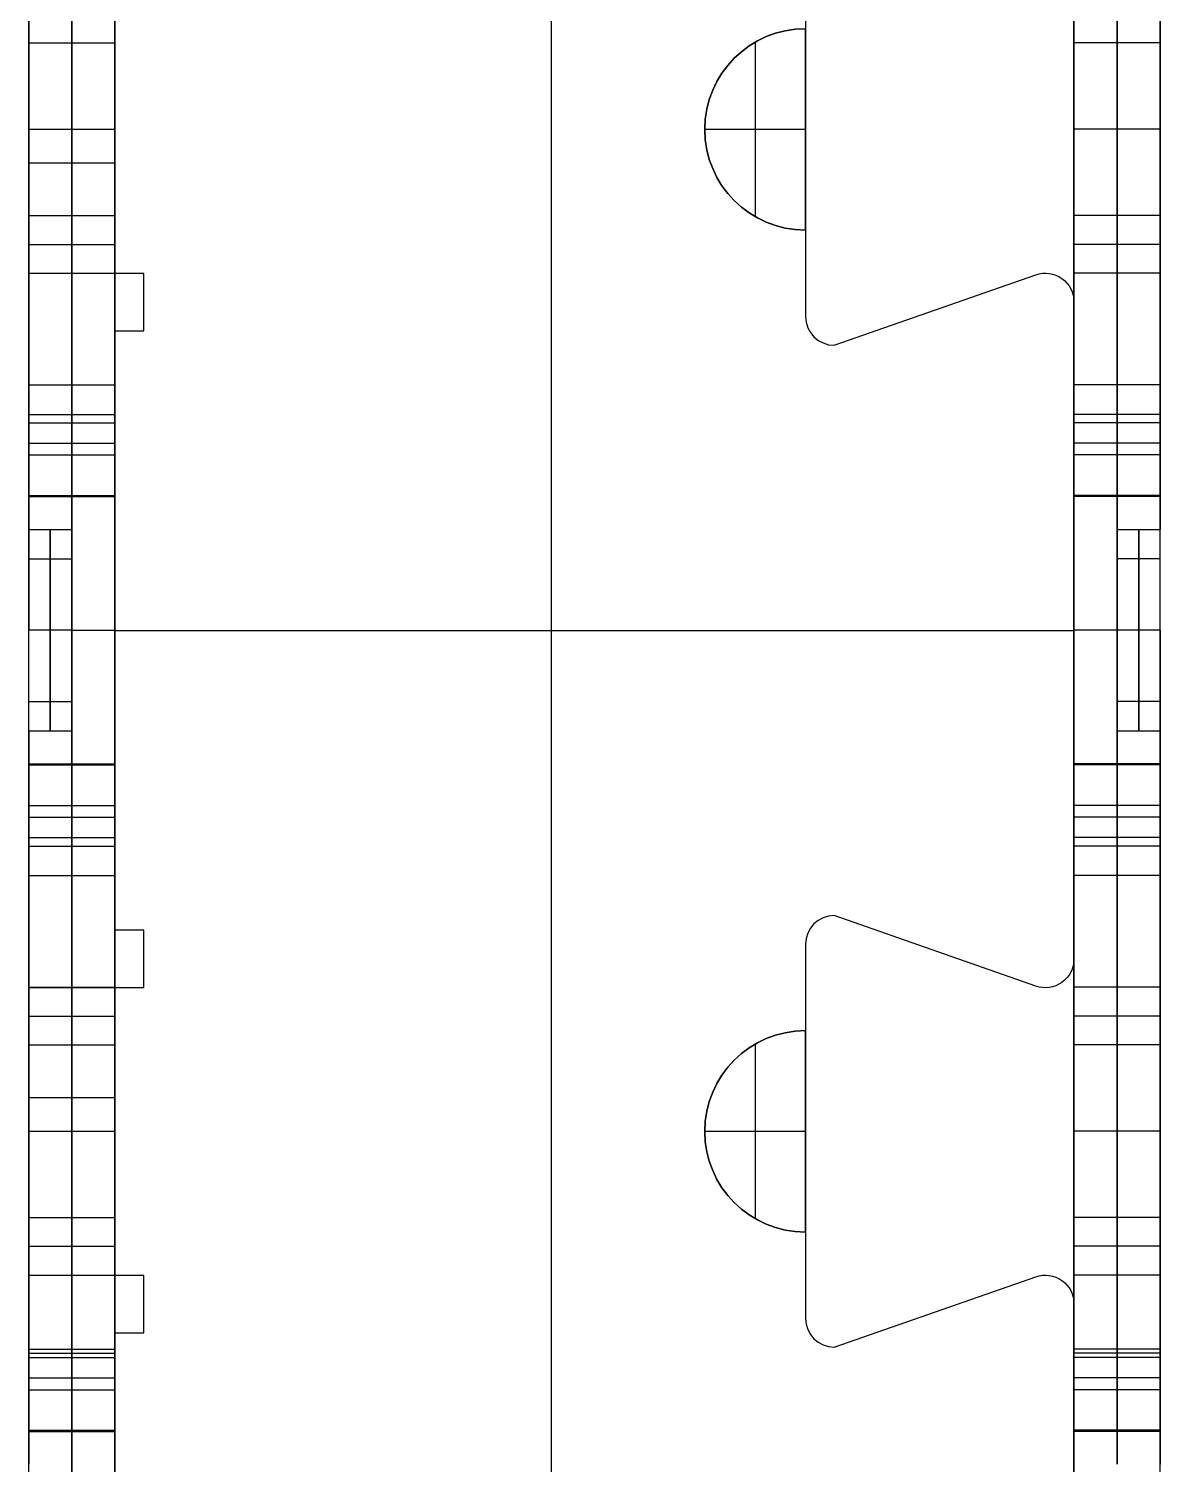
# Model space of a CAD drawing. Extents: x 584 to 852, y -43768 to -40231.
# Drawn here: x 584.5 to 820.5, y -42773.4 to -42474.1 of the extents above; entities that cross this region are included whole.
import ezdxf

# ---------------------------------------------------------------- set-up
doc = ezdxf.new("R2010")
doc.units = 0
doc.layers.add('ENDS', color=40, linetype='CONTINUOUS')

# ---------------------------------------------------------------- blocks, each defined once
blk = doc.blocks.new('SKYLARK200_END-XXS-1')
at = {"layer": 'ENDS'}
for p, q in [((-159, 1467.9, 264), (-159, 867.99, 264)), ((-159, 1467.9, 282), (-159, 867.99, 282)), ((-50, 868, 141), (-50, 1468, 141)), ((-32, 868, 141), (-32, 1468, 141)), ((-250, 924, 141), (-250, 1412, 141)), ((-268, 944.98, 141), (-268, 1391.02, 141)), ((-268, 1335.05, 0), (-268, 1195.85, 0)), ((-259, 1335.05, 0), (-259, 1195.85, 0)), ((-250, 1335.05, 0), (-250, 1195.85, 0)), ((-106, 1311.41, 264), (-106, 1233.41, 264)), ((-106, 1311.41, 273), (-106, 1233.41, 273)), ((-268, 1290.45, 258), (-268, 1302.45, 258)), ((-268, 1242.39, 282), (-268, 1302.39, 282)), ((-268, 1242.39, 264), (-268, 1302.39, 264)), ((-268, 1242.39, 273), (-268, 1302.39, 273)), ((-259, 1290.45, 258), (-259, 1302.45, 258)), ((-250, 1290.45, 258), (-250, 1302.45, 258)), ((-50, 1290.45, 24), (-50, 1302.45, 24)), ((-50, 1302.45, 258), (-50, 1290.45, 258)), ((-41, 1290.45, 24), (-41, 1302.45, 24)), ((-41, 1302.45, 258), (-41, 1290.45, 258)), ((-32, 1290.45, 24), (-32, 1302.45, 24)), ((-32, 1302.45, 258), (-32, 1290.45, 258)), ((-106, 1293.41, 282), (-106, 1293.41, 273)), ((-106, 1251.41, 273), (-106, 1293.41, 273)), ((-268, 1254.45, 264), (-268, 1290.45, 264)), ((-268, 1290.45, 264), (-250, 1290.45, 264)), ((-268, 1290.45, 264), (-268, 1290.45, 258)), ((-268, 1290.45, 258), (-250, 1290.45, 258)), ((-268, 1290.45, 261), (-250, 1290.45, 261)), ((-259, 1254.45, 264), (-259, 1290.45, 264)), ((-259, 1290.45, 264), (-259, 1290.45, 258)), ((-250, 1254.45, 264), (-250, 1290.45, 264)), ((-250, 1290.45, 264), (-250, 1290.45, 258)), ((-116.5, 1290.6, 273), (-116.5, 1254.22, 273)), ((-32, 1290.45, 18), (-50, 1290.45, 18)), ((-50, 1254.45, 18), (-50, 1290.45, 18)), ((-32, 1290.45, 24), (-50, 1290.45, 24)), ((-50, 1290.45, 18), (-50, 1290.45, 24)), ((-32, 1290.45, 258), (-50, 1290.45, 258)), ((-32, 1290.45, 264), (-50, 1290.45, 264)), ((-50, 1290.45, 258), (-50, 1290.45, 264)), ((-50, 1290.45, 264), (-50, 1254.45, 264)), ((-32, 1290.45, 21), (-50, 1290.45, 21)), ((-32, 1290.45, 261), (-50, 1290.45, 261)), ((-41, 1254.45, 18), (-41, 1290.45, 18)), ((-41, 1290.45, 18), (-41, 1290.45, 24)), ((-41, 1290.45, 258), (-41, 1290.45, 264)), ((-41, 1290.45, 264), (-41, 1254.45, 264)), ((-32, 1254.45, 18), (-32, 1290.45, 18)), ((-32, 1290.45, 18), (-32, 1290.45, 24)), ((-32, 1290.45, 258), (-32, 1290.45, 264)), ((-32, 1290.45, 264), (-32, 1254.45, 264)), ((-268, 1272.45, 264), (-250, 1272.45, 264)), ((-268, 1272.39, 282), (-268, 1272.39, 264)), ((-127, 1272.41, 282), (-127, 1272.41, 273)), ((-106, 1272.41, 273), (-127, 1272.41, 273)), ((-106, 1272.41, 273), (-106, 1272.41, 264)), ((-32, 1272.45, 18), (-50, 1272.45, 18)), ((-32, 1272.45, 264), (-50, 1272.45, 264)), ((-268, 1265.45, 0), (-250, 1265.45, 0)), ((-268, 1242.45, 258), (-268, 1254.45, 258)), ((-268, 1254.45, 258), (-250, 1254.45, 258)), ((-268, 1254.45, 258), (-268, 1254.45, 264)), ((-268, 1254.45, 264), (-250, 1254.45, 264)), ((-268, 1254.45, 261), (-250, 1254.45, 261)), ((-259, 1242.45, 258), (-259, 1254.45, 258)), ((-259, 1254.45, 258), (-259, 1254.45, 264)), ((-250, 1242.45, 258), (-250, 1254.45, 258)), ((-250, 1254.45, 258), (-250, 1254.45, 264)), ((-32, 1254.45, 24), (-50, 1254.45, 24)), ((-50, 1242.45, 24), (-50, 1254.45, 24)), ((-32, 1254.45, 18), (-50, 1254.45, 18)), ((-50, 1254.45, 24), (-50, 1254.45, 18)), ((-32, 1254.45, 264), (-50, 1254.45, 264)), ((-32, 1254.45, 258), (-50, 1254.45, 258)), ((-50, 1254.45, 264), (-50, 1254.45, 258)), ((-50, 1254.45, 258), (-50, 1242.45, 258)), ((-32, 1254.45, 21), (-50, 1254.45, 21)), ((-32, 1254.45, 261), (-50, 1254.45, 261)), ((-41, 1242.45, 24), (-41, 1254.45, 24)), ((-41, 1254.45, 24), (-41, 1254.45, 18)), ((-41, 1254.45, 264), (-41, 1254.45, 258)), ((-41, 1254.45, 258), (-41, 1242.45, 258)), ((-32, 1242.45, 24), (-32, 1254.45, 24)), ((-32, 1254.45, 24), (-32, 1254.45, 18)), ((-32, 1254.45, 264), (-32, 1254.45, 258)), ((-32, 1254.45, 258), (-32, 1242.45, 258)), ((-106, 1251.41, 273), (-106, 1251.41, 282)), ((-106, 1251.41, 282), (-106, 1233.41, 282)), ((-268, 1248.45, 258), (-250, 1248.45, 258)), ((-32, 1248.45, 24), (-50, 1248.45, 24)), ((-32, 1248.45, 258), (-50, 1248.45, 258)), ((-268, 1195.85, 282), (-268, 1242.45, 282)), ((-268, 1242.45, 282), (-250, 1242.45, 282)), ((-268, 1242.45, 282), (-268, 1242.45, 258)), ((-268, 1242.45, 258), (-250, 1242.45, 258)), ((-268, 1242.45, 270), (-250, 1242.45, 270)), ((-244, 1242.39, 282), (-268, 1242.39, 282)), ((-268, 1242.39, 282), (-268, 1242.39, 264)), ((-244, 1242.39, 264), (-268, 1242.39, 264)), ((-244, 1242.39, 273), (-268, 1242.39, 273)), ((-259, 1195.85, 282), (-259, 1242.45, 282)), ((-259, 1242.45, 282), (-259, 1242.45, 258)), ((-256, 1242.39, 282), (-256, 1242.39, 264)), ((-250, 1195.85, 282), (-250, 1242.45, 282)), ((-250, 1242.45, 282), (-250, 1242.45, 258)), ((-244, 1230.39, 282), (-244, 1242.39, 282)), ((-244, 1242.39, 282), (-244, 1242.39, 264)), ((-244, 1230.39, 264), (-244, 1242.39, 264)), ((-244, 1230.39, 273), (-244, 1242.39, 273)), ((-32, 1242.45, 0), (-50, 1242.45, 0)), ((-50, 1195.85, 0), (-50, 1242.45, 0)), ((-32, 1242.45, 24), (-50, 1242.45, 24)), ((-50, 1242.45, 0), (-50, 1242.45, 24)), ((-32, 1242.45, 258), (-50, 1242.45, 258)), ((-32, 1242.45, 282), (-50, 1242.45, 282)), ((-50, 1242.45, 258), (-50, 1242.45, 282)), ((-50, 1242.45, 282), (-50, 1195.85, 282)), ((-32, 1242.45, 12), (-50, 1242.45, 12)), ((-32, 1242.45, 270), (-50, 1242.45, 270)), ((-41, 1195.85, 0), (-41, 1242.45, 0)), ((-41, 1242.45, 0), (-41, 1242.45, 24)), ((-41, 1242.45, 258), (-41, 1242.45, 282)), ((-41, 1242.45, 282), (-41, 1195.85, 282)), ((-32, 1195.85, 0), (-32, 1242.45, 0)), ((-32, 1242.45, 0), (-32, 1242.45, 24)), ((-32, 1242.45, 258), (-32, 1242.45, 282)), ((-32, 1242.45, 282), (-32, 1195.85, 282)), ((-100, 1227.41, 282), (-57.98, 1242.11, 282)), ((-100, 1227.41, 264), (-57.98, 1242.11, 264)), ((-100, 1227.41, 273), (-57.98, 1242.11, 273)), ((-57.98, 1242.11, 282), (-57.98, 1242.11, 264)), ((-52.53, 1241.35, 282), (-52.53, 1241.35, 264)), ((-244, 1236.39, 282), (-244, 1236.39, 264)), ((-50, 1236.45, 282), (-50, 1236.45, 264)), ((-50, 1236.45, 282), (-50, 1099.46, 282)), ((-50, 1236.45, 264), (-50, 1099.46, 264)), ((-50, 1236.45, 273), (-50, 1099.46, 273)), ((-106, 1233.41, 282), (-106, 1233.41, 264)), ((-78.99, 1234.76, 282), (-78.99, 1234.76, 264)), ((-250, 1105.49, 282), (-250, 1230.39, 282)), ((-250, 1230.39, 282), (-250, 1230.39, 264)), ((-250, 1105.49, 264), (-250, 1230.39, 264)), ((-250, 1230.39, 282), (-244, 1230.39, 282)), ((-250, 1230.39, 264), (-244, 1230.39, 264)), ((-250, 1105.49, 273), (-250, 1230.39, 273)), ((-250, 1230.39, 273), (-244, 1230.39, 273)), ((-247, 1230.39, 282), (-247, 1230.39, 264)), ((-244, 1230.39, 282), (-244, 1230.39, 264)), ((-104.24, 1229.17, 282), (-104.24, 1229.17, 264)), ((-100, 1227.41, 282), (-100, 1227.41, 264)), ((-268, 1219.15, 282), (-250, 1219.15, 282)), ((-32, 1219.15, 0), (-50, 1219.15, 0)), ((-32, 1219.15, 282), (-50, 1219.15, 282)), ((-268, 1196.1, 1.72), (-268, 1213, 50)), ((-268, 1213, 50), (-250, 1213, 50)), ((-268, 1213, 232), (-250, 1213, 232)), ((-268, 1213, 232), (-268, 1196.1, 280.28)), ((-259, 1196.1, 1.72), (-259, 1213, 50)), ((-259, 1213, 232), (-259, 1196.1, 280.28)), ((-250, 1196.1, 1.72), (-250, 1213, 50)), ((-250, 1213, 232), (-250, 1196.1, 280.28)), ((-32, 1213, 232), (-50, 1213, 232)), ((-50, 1196.1, 280.28), (-50, 1213, 232)), ((-32, 1213, 50), (-50, 1213, 50)), ((-50, 1213, 50), (-50, 1196.1, 1.72)), ((-41, 1196.1, 280.28), (-41, 1213, 232)), ((-41, 1213, 50), (-41, 1196.1, 1.72)), ((-32, 1196.1, 280.28), (-32, 1213, 232)), ((-32, 1213, 50), (-32, 1196.1, 1.72)), ((-268, 1211.24, 54.24), (-250, 1211.24, 54.24)), ((-268, 1211.24, 227.76), (-250, 1211.24, 227.76)), ((-32, 1211.24, 227.76), (-50, 1211.24, 227.76)), ((-32, 1211.24, 54.24), (-50, 1211.24, 54.24)), ((-268, 1207, 56), (-250, 1207, 56)), ((-268, 1207, 56), (-268, 1189, 56)), ((-268, 1207, 226), (-250, 1207, 226)), ((-268, 1189, 226), (-268, 1207, 226)), ((-259, 1207, 56), (-259, 1129, 56)), ((-259, 1129, 226), (-259, 1207, 226)), ((-250, 1207, 56), (-250, 1129, 56)), ((-250, 1129, 226), (-250, 1207, 226)), ((-32, 1207, 226), (-50, 1207, 226)), ((-32, 1207, 56), (-50, 1207, 56)), ((-50, 1129, 56), (-50, 1207, 56)), ((-50, 1207, 226), (-50, 1129, 226)), ((-41, 1189, 56), (-41, 1207, 56)), ((-41, 1207, 226), (-41, 1189, 226)), ((-32, 1207, 226), (-32, 1189, 226)), ((-32, 1189, 56), (-32, 1207, 56)), ((-268, 1204.55, 25.86), (-250, 1204.55, 25.86)), ((-268, 1204.55, 256.14), (-250, 1204.55, 256.14)), ((-32, 1204.55, 256.14), (-50, 1204.55, 256.14)), ((-32, 1204.55, 25.86), (-50, 1204.55, 25.86)), ((-268, 1196.1, 1.72), (-250, 1196.1, 1.72)), ((-268, 1196.1, 280.28), (-250, 1196.1, 280.28)), ((-268, 1195.91, 0.87), (-250, 1195.91, 0.87)), ((-268, 1195.91, 281.13), (-250, 1195.91, 281.13)), ((-268, 1195.85, 0), (-250, 1195.85, 0)), ((-268, 1195.85, 282), (-250, 1195.85, 282)), ((-32, 1196.1, 1.72), (-50, 1196.1, 1.72)), ((-32, 1196.1, 280.28), (-50, 1196.1, 280.28)), ((-32, 1195.91, 0.87), (-50, 1195.91, 0.87)), ((-32, 1195.91, 281.13), (-50, 1195.91, 281.13)), ((-32, 1195.85, 0), (-50, 1195.85, 0)), ((-32, 1195.85, 282), (-50, 1195.85, 282)), ((-268, 1189, 56), (-259, 1189, 56)), ((-268, 1189, 226), (-259, 1189, 226)), ((-259, 1189, 56), (-259, 1147, 56)), ((-259, 1147, 226), (-259, 1189, 226)), ((-41, 1189, 56), (-32, 1189, 56)), ((-41, 1189, 226), (-32, 1189, 226)), ((-41, 1147, 56), (-41, 1189, 56)), ((-41, 1147, 226), (-41, 1189, 226)), ((-259, 1186.19, 66.5), (-259, 1149.81, 66.5)), ((-259, 1186.19, 215.5), (-259, 1149.81, 215.5)), ((-41, 1149.81, 66.5), (-41, 1186.19, 66.5)), ((-41, 1149.81, 215.5), (-41, 1186.19, 215.5)), ((-268, 1182.85, 70.85), (-259, 1182.85, 70.85)), ((-268, 1182.85, 211.15), (-259, 1182.85, 211.15)), ((-32, 1182.85, 70.85), (-41, 1182.85, 70.85)), ((-32, 1182.85, 211.15), (-41, 1182.85, 211.15)), ((-259, 1168, 77), (-268, 1168, 77)), ((-259, 1168, 205), (-268, 1168, 205)), ((-268, 1168, 77), (-268, 1168, 205)), ((-259, 1168, 56), (-250, 1168, 56)), ((-259, 1168, 56), (-259, 1168, 77)), ((-259, 1168, 226), (-259, 1168, 205)), ((-259, 1168, 226), (-250, 1168, 226)), ((-250, 1168, 56), (-250, 1168, 226)), ((-250, 1167.94, 282), (-250, 1167.94, 264)), ((-250, 1167.94, 264), (-50, 1167.94, 264)), ((-250, 1167.94, 282), (-50, 1167.94, 282)), ((-50, 1168, 226), (-50, 1168, 56)), ((-41, 1168, 56), (-50, 1168, 56)), ((-41, 1168, 226), (-50, 1168, 226)), ((-50, 1167.96, 282), (-50, 1167.96, 264)), ((-32, 1168, 77), (-41, 1168, 77)), ((-32, 1168, 205), (-41, 1168, 205)), ((-41, 1168, 77), (-41, 1168, 56)), ((-41, 1168, 205), (-41, 1168, 226)), ((-32, 1168, 205), (-32, 1168, 77)), ((-268, 1153.15, 70.85), (-259, 1153.15, 70.85)), ((-268, 1153.15, 211.15), (-259, 1153.15, 211.15)), ((-32, 1153.15, 70.85), (-41, 1153.15, 70.85)), ((-32, 1153.15, 211.15), (-41, 1153.15, 211.15)), ((-268, 1129, 56), (-268, 1147, 56)), ((-268, 1147, 56), (-259, 1147, 56)), ((-268, 1147, 226), (-259, 1147, 226)), ((-268, 1147, 226), (-268, 1129, 226)), ((-41, 1147, 56), (-32, 1147, 56)), ((-41, 1147, 226), (-32, 1147, 226)), ((-41, 1129, 56), (-41, 1147, 56)), ((-41, 1147, 226), (-41, 1129, 226)), ((-32, 1129, 226), (-32, 1147, 226)), ((-32, 1147, 56), (-32, 1129, 56)), ((-268, 1000.95, 0), (-268, 1140.15, 0)), ((-268, 1140.15, 0), (-250, 1140.15, 0)), ((-268, 1140.15, 282), (-250, 1140.15, 282)), ((-268, 1140.15, 282), (-268, 1093.55, 282)), ((-268, 1140.09, 0.87), (-250, 1140.09, 0.87)), ((-268, 1140.09, 281.13), (-250, 1140.09, 281.13)), ((-268, 1139.9, 1.72), (-250, 1139.9, 1.72)), ((-268, 1139.9, 1.72), (-268, 1123, 50)), ((-268, 1123, 232), (-268, 1139.9, 280.28)), ((-268, 1139.9, 280.28), (-250, 1139.9, 280.28)), ((-259, 1000.95, 0), (-259, 1140.15, 0)), ((-259, 1140.15, 282), (-259, 1093.55, 282)), ((-259, 1139.9, 1.72), (-259, 1123, 50)), ((-259, 1123, 232), (-259, 1139.9, 280.28)), ((-250, 1000.95, 0), (-250, 1140.15, 0)), ((-250, 1140.15, 282), (-250, 1093.55, 282)), ((-250, 1139.9, 1.72), (-250, 1123, 50)), ((-250, 1123, 232), (-250, 1139.9, 280.28)), ((-32, 1140.15, 0), (-50, 1140.15, 0)), ((-50, 1140.15, 0), (-50, 1093.55, 0)), ((-32, 1140.15, 282), (-50, 1140.15, 282)), ((-50, 1093.55, 282), (-50, 1140.15, 282)), ((-32, 1140.09, 0.87), (-50, 1140.09, 0.87)), ((-32, 1140.09, 281.13), (-50, 1140.09, 281.13)), ((-32, 1139.9, 1.72), (-50, 1139.9, 1.72)), ((-32, 1139.9, 280.28), (-50, 1139.9, 280.28)), ((-50, 1139.9, 280.28), (-50, 1123, 232)), ((-50, 1123, 50), (-50, 1139.9, 1.72)), ((-41, 1140.15, 0), (-41, 1093.55, 0)), ((-41, 1093.55, 282), (-41, 1140.15, 282)), ((-41, 1139.9, 280.28), (-41, 1123, 232)), ((-41, 1123, 50), (-41, 1139.9, 1.72)), ((-32, 1140.15, 0), (-32, 1093.55, 0)), ((-32, 1093.55, 282), (-32, 1140.15, 282)), ((-32, 1139.9, 280.28), (-32, 1123, 232)), ((-32, 1123, 50), (-32, 1139.9, 1.72)), ((-268, 1131.45, 25.86), (-250, 1131.45, 25.86)), ((-268, 1131.45, 256.14), (-250, 1131.45, 256.14)), ((-32, 1131.45, 256.14), (-50, 1131.45, 256.14)), ((-32, 1131.45, 25.86), (-50, 1131.45, 25.86)), ((-268, 1129, 56), (-250, 1129, 56)), ((-268, 1129, 226), (-250, 1129, 226)), ((-32, 1129, 226), (-50, 1129, 226)), ((-32, 1129, 56), (-50, 1129, 56)), ((-268, 1124.76, 54.24), (-250, 1124.76, 54.24)), ((-268, 1124.76, 227.76), (-250, 1124.76, 227.76)), ((-268, 1123, 50), (-250, 1123, 50)), ((-268, 1123, 232), (-250, 1123, 232)), ((-32, 1124.76, 227.76), (-50, 1124.76, 227.76)), ((-32, 1124.76, 54.24), (-50, 1124.76, 54.24)), ((-32, 1123, 232), (-50, 1123, 232)), ((-32, 1123, 50), (-50, 1123, 50)), ((-268, 1116.85, 282), (-250, 1116.85, 282)), ((-32, 1116.85, 0), (-50, 1116.85, 0)), ((-32, 1116.85, 282), (-50, 1116.85, 282)), ((-57.98, 1093.8, 282), (-100, 1108.51, 282)), ((-100, 1108.51, 282), (-100, 1108.51, 264)), ((-57.98, 1093.8, 264), (-100, 1108.51, 264)), ((-57.98, 1093.8, 273), (-100, 1108.51, 273)), ((-244, 1105.49, 282), (-250, 1105.49, 282)), ((-250, 1105.49, 282), (-250, 1105.49, 264)), ((-244, 1105.49, 264), (-250, 1105.49, 264)), ((-244, 1105.49, 273), (-250, 1105.49, 273)), ((-247, 1105.49, 282), (-247, 1105.49, 264)), ((-244, 1093.49, 282), (-244, 1105.49, 282)), ((-244, 1105.49, 282), (-244, 1105.49, 264)), ((-244, 1093.49, 264), (-244, 1105.49, 264)), ((-244, 1093.49, 273), (-244, 1105.49, 273)), ((-104.24, 1106.75, 282), (-104.24, 1106.75, 264)), ((-106, 1102.51, 282), (-106, 1102.51, 264)), ((-106, 1102.51, 282), (-106, 1084.51, 282)), ((-106, 1102.51, 264), (-106, 1024.51, 264)), ((-106, 1102.51, 273), (-106, 1024.51, 273)), ((-244, 1099.49, 282), (-244, 1099.49, 264)), ((-78.99, 1101.15, 282), (-78.99, 1101.15, 264)), ((-50, 1099.46, 282), (-50, 1099.46, 264)), ((-268, 1093.55, 282), (-250, 1093.55, 282)), ((-268, 1093.55, 282), (-268, 1093.55, 258)), ((-268, 1093.55, 258), (-250, 1093.55, 258)), ((-268, 1093.55, 258), (-268, 1081.55, 258)), ((-268, 1093.55, 270), (-250, 1093.55, 270)), ((-268, 1033.49, 282), (-268, 1093.49, 282)), ((-268, 1093.49, 282), (-268, 1093.49, 264)), ((-268, 1033.49, 264), (-268, 1093.49, 264)), ((-268, 1093.49, 282), (-244, 1093.49, 282)), ((-268, 1093.49, 264), (-244, 1093.49, 264)), ((-268, 1033.49, 273), (-268, 1093.49, 273)), ((-268, 1093.49, 273), (-244, 1093.49, 273)), ((-259, 1093.55, 282), (-259, 1093.55, 258)), ((-259, 1093.55, 258), (-259, 1081.55, 258)), ((-256, 1093.49, 282), (-256, 1093.49, 264)), ((-250, 1093.55, 282), (-250, 1093.55, 258)), ((-250, 1093.55, 258), (-250, 1081.55, 258)), ((-244, 1093.49, 282), (-244, 1093.49, 264)), ((-57.98, 1093.8, 282), (-57.98, 1093.8, 264)), ((-52.53, 1094.57, 282), (-52.53, 1094.57, 264)), ((-32, 1093.55, 0), (-50, 1093.55, 0)), ((-32, 1093.55, 24), (-50, 1093.55, 24)), ((-50, 1093.55, 0), (-50, 1093.55, 24)), ((-50, 1093.55, 24), (-50, 1081.55, 24)), ((-32, 1093.55, 258), (-50, 1093.55, 258)), ((-50, 1081.55, 258), (-50, 1093.55, 258)), ((-32, 1093.55, 282), (-50, 1093.55, 282)), ((-50, 1093.55, 258), (-50, 1093.55, 282)), ((-32, 1093.55, 12), (-50, 1093.55, 12)), ((-32, 1093.55, 270), (-50, 1093.55, 270)), ((-41, 1093.55, 0), (-41, 1093.55, 24)), ((-41, 1093.55, 24), (-41, 1081.55, 24)), ((-41, 1081.55, 258), (-41, 1093.55, 258)), ((-41, 1093.55, 258), (-41, 1093.55, 282)), ((-32, 1093.55, 0), (-32, 1093.55, 24)), ((-32, 1093.55, 24), (-32, 1081.55, 24)), ((-32, 1081.55, 258), (-32, 1093.55, 258)), ((-32, 1093.55, 258), (-32, 1093.55, 282)), ((-268, 1087.55, 258), (-250, 1087.55, 258)), ((-32, 1087.55, 24), (-50, 1087.55, 24)), ((-32, 1087.55, 258), (-50, 1087.55, 258)), ((-106, 1084.51, 282), (-106, 1084.51, 273)), ((-106, 1042.51, 273), (-106, 1084.51, 273)), ((-268, 1081.55, 258), (-250, 1081.55, 258)), ((-268, 1081.55, 258), (-268, 1081.55, 264)), ((-268, 1081.55, 264), (-250, 1081.55, 264)), ((-268, 1081.55, 264), (-268, 1045.55, 264)), ((-268, 1081.55, 261), (-250, 1081.55, 261)), ((-259, 1081.55, 258), (-259, 1081.55, 264)), ((-259, 1081.55, 264), (-259, 1045.55, 264)), ((-250, 1081.55, 258), (-250, 1081.55, 264)), ((-250, 1081.55, 264), (-250, 1045.55, 264)), ((-116.5, 1081.69, 273), (-116.5, 1045.32, 273)), ((-32, 1081.55, 24), (-50, 1081.55, 24)), ((-32, 1081.55, 18), (-50, 1081.55, 18)), ((-50, 1081.55, 24), (-50, 1081.55, 18)), ((-50, 1081.55, 18), (-50, 1045.55, 18)), ((-32, 1081.55, 264), (-50, 1081.55, 264)), ((-50, 1045.55, 264), (-50, 1081.55, 264)), ((-32, 1081.55, 258), (-50, 1081.55, 258)), ((-50, 1081.55, 264), (-50, 1081.55, 258)), ((-32, 1081.55, 21), (-50, 1081.55, 21)), ((-32, 1081.55, 261), (-50, 1081.55, 261)), ((-41, 1081.55, 24), (-41, 1081.55, 18)), ((-41, 1081.55, 18), (-41, 1045.55, 18)), ((-41, 1045.55, 264), (-41, 1081.55, 264)), ((-41, 1081.55, 264), (-41, 1081.55, 258)), ((-32, 1081.55, 24), (-32, 1081.55, 18)), ((-32, 1081.55, 18), (-32, 1045.55, 18)), ((-32, 1045.55, 264), (-32, 1081.55, 264)), ((-32, 1081.55, 264), (-32, 1081.55, 258)), ((-268, 1070.55, 0), (-250, 1070.55, 0)), ((-268, 1063.55, 264), (-250, 1063.55, 264)), ((-268, 1063.49, 282), (-268, 1063.49, 264)), ((-127, 1063.51, 282), (-127, 1063.51, 273)), ((-106, 1063.51, 273), (-127, 1063.51, 273)), ((-106, 1063.51, 273), (-106, 1063.51, 264)), ((-32, 1063.55, 18), (-50, 1063.55, 18)), ((-32, 1063.55, 264), (-50, 1063.55, 264)), ((-268, 1045.55, 264), (-250, 1045.55, 264)), ((-268, 1045.55, 264), (-268, 1045.55, 258)), ((-268, 1045.55, 258), (-250, 1045.55, 258)), ((-268, 1045.55, 258), (-268, 1033.55, 258)), ((-268, 1045.55, 261), (-250, 1045.55, 261)), ((-259, 1045.55, 264), (-259, 1045.55, 258)), ((-259, 1045.55, 258), (-259, 1033.55, 258)), ((-250, 1045.55, 264), (-250, 1045.55, 258)), ((-250, 1045.55, 258), (-250, 1033.55, 258)), ((-32, 1045.55, 18), (-50, 1045.55, 18)), ((-32, 1045.55, 24), (-50, 1045.55, 24)), ((-50, 1045.55, 18), (-50, 1045.55, 24)), ((-50, 1045.55, 24), (-50, 1033.55, 24)), ((-32, 1045.55, 258), (-50, 1045.55, 258)), ((-50, 1033.55, 258), (-50, 1045.55, 258)), ((-32, 1045.55, 264), (-50, 1045.55, 264)), ((-50, 1045.55, 258), (-50, 1045.55, 264)), ((-32, 1045.55, 21), (-50, 1045.55, 21)), ((-32, 1045.55, 261), (-50, 1045.55, 261)), ((-41, 1045.55, 18), (-41, 1045.55, 24)), ((-41, 1045.55, 24), (-41, 1033.55, 24)), ((-41, 1033.55, 258), (-41, 1045.55, 258)), ((-41, 1045.55, 258), (-41, 1045.55, 264)), ((-32, 1045.55, 18), (-32, 1045.55, 24)), ((-32, 1045.55, 24), (-32, 1033.55, 24)), ((-32, 1033.55, 258), (-32, 1045.55, 258)), ((-32, 1045.55, 258), (-32, 1045.55, 264)), ((-106, 1042.51, 273), (-106, 1042.51, 282)), ((-106, 1042.51, 282), (-106, 1024.51, 282)), ((-268, 1039.55, 258), (-250, 1039.55, 258)), ((-32, 1039.55, 24), (-50, 1039.55, 24)), ((-32, 1039.55, 258), (-50, 1039.55, 258)), ((-268, 1033.55, 258), (-250, 1033.55, 258)), ((-268, 1033.55, 258), (-268, 1033.55, 282)), ((-268, 1033.55, 282), (-250, 1033.55, 282)), ((-268, 1033.55, 282), (-268, 1000.95, 282)), ((-268, 1033.55, 270), (-250, 1033.55, 270)), ((-244, 1033.49, 282), (-268, 1033.49, 282)), ((-268, 1033.49, 282), (-268, 1033.49, 264)), ((-244, 1033.49, 264), (-268, 1033.49, 264)), ((-244, 1033.49, 273), (-268, 1033.49, 273)), ((-259, 1033.55, 258), (-259, 1033.55, 282)), ((-259, 1033.55, 282), (-259, 1000.95, 282)), ((-256, 1033.49, 282), (-256, 1033.49, 264)), ((-250, 1033.55, 258), (-250, 1033.55, 282)), ((-250, 1033.55, 282), (-250, 1000.95, 282)), ((-244, 1021.49, 282), (-244, 1033.49, 282)), ((-244, 1033.49, 282), (-244, 1033.49, 264)), ((-244, 1021.49, 264), (-244, 1033.49, 264)), ((-244, 1021.49, 273), (-244, 1033.49, 273)), ((-100, 1018.51, 282), (-57.98, 1033.21, 282)), ((-100, 1018.51, 264), (-57.98, 1033.21, 264)), ((-100, 1018.51, 273), (-57.98, 1033.21, 273)), ((-57.98, 1033.21, 282), (-57.98, 1033.21, 264)), ((-32, 1033.55, 24), (-50, 1033.55, 24)), ((-32, 1033.55, 0), (-50, 1033.55, 0)), ((-50, 1033.55, 24), (-50, 1033.55, 0)), ((-50, 1033.55, 0), (-50, 1000.95, 0)), ((-32, 1033.55, 282), (-50, 1033.55, 282)), ((-50, 1000.95, 282), (-50, 1033.55, 282)), ((-32, 1033.55, 258), (-50, 1033.55, 258)), ((-50, 1033.55, 282), (-50, 1033.55, 258)), ((-32, 1033.55, 12), (-50, 1033.55, 12)), ((-32, 1033.55, 270), (-50, 1033.55, 270)), ((-41, 1033.55, 24), (-41, 1033.55, 0)), ((-41, 1033.55, 0), (-41, 1000.95, 0)), ((-41, 1000.95, 282), (-41, 1033.55, 282)), ((-41, 1033.55, 282), (-41, 1033.55, 258)), ((-32, 1033.55, 24), (-32, 1033.55, 0)), ((-32, 1033.55, 0), (-32, 1000.95, 0)), ((-32, 1000.95, 282), (-32, 1033.55, 282)), ((-32, 1033.55, 282), (-32, 1033.55, 258)), ((-52.53, 1032.44, 282), (-52.53, 1032.44, 264)), ((-244, 1027.49, 282), (-244, 1027.49, 264)), ((-50, 1027.55, 282), (-50, 1027.55, 264)), ((-50, 1027.55, 282), (-50, 885.94, 282)), ((-50, 1027.55, 264), (-50, 885.94, 264)), ((-50, 1027.55, 273), (-50, 885.94, 273)), ((-106, 1024.51, 282), (-106, 1024.51, 264)), ((-78.99, 1025.86, 282), (-78.99, 1025.86, 264)), ((-250, 885.94, 282), (-250, 1021.49, 282)), ((-250, 1021.49, 282), (-250, 1021.49, 264)), ((-250, 885.94, 264), (-250, 1021.49, 264)), ((-250, 1021.49, 282), (-244, 1021.49, 282)), ((-250, 1021.49, 264), (-244, 1021.49, 264)), ((-250, 885.94, 273), (-250, 1021.49, 273)), ((-250, 1021.49, 273), (-244, 1021.49, 273)), ((-247, 1021.49, 282), (-247, 1021.49, 264)), ((-244, 1021.49, 282), (-244, 1021.49, 264)), ((-268, 1001.2, 280.28), (-268, 1018.1, 232)), ((-268, 1018.1, 232), (-250, 1018.1, 232)), ((-268, 1018.1, 50), (-250, 1018.1, 50)), ((-268, 1018.1, 50), (-268, 1001.2, 1.72)), ((-259, 1001.2, 280.28), (-259, 1018.1, 232)), ((-259, 1018.1, 50), (-259, 1001.2, 1.72)), ((-250, 1001.2, 280.28), (-250, 1018.1, 232)), ((-250, 1018.1, 50), (-250, 1001.2, 1.72)), ((-104.24, 1020.26, 282), (-104.24, 1020.26, 264)), ((-100, 1018.51, 282), (-100, 1018.51, 264)), ((-32, 1018.1, 50), (-50, 1018.1, 50)), ((-50, 1001.2, 1.72), (-50, 1018.1, 50)), ((-32, 1018.1, 232), (-50, 1018.1, 232)), ((-50, 1018.1, 232), (-50, 1001.2, 280.28)), ((-41, 1001.2, 1.72), (-41, 1018.1, 50)), ((-41, 1018.1, 232), (-41, 1001.2, 280.28)), ((-32, 1001.2, 1.72), (-32, 1018.1, 50)), ((-32, 1018.1, 232), (-32, 1001.2, 280.28)), ((-268, 1017.25, 282), (-250, 1017.25, 282)), ((-268, 1016.34, 227.76), (-250, 1016.34, 227.76)), ((-268, 1016.34, 54.24), (-250, 1016.34, 54.24)), ((-32, 1017.25, 0), (-50, 1017.25, 0)), ((-32, 1017.25, 282), (-50, 1017.25, 282)), ((-32, 1016.34, 54.24), (-50, 1016.34, 54.24)), ((-32, 1016.34, 227.76), (-50, 1016.34, 227.76)), ((-268, 1012.1, 226), (-250, 1012.1, 226)), ((-268, 1012.1, 226), (-268, 994.1, 226)), ((-268, 1012.1, 56), (-250, 1012.1, 56)), ((-268, 994.1, 56), (-268, 1012.1, 56)), ((-259, 1012.1, 226), (-259, 934.1, 226)), ((-259, 934.1, 56), (-259, 1012.1, 56)), ((-250, 1012.1, 226), (-250, 934.1, 226)), ((-250, 934.1, 56), (-250, 1012.1, 56)), ((-32, 1012.1, 56), (-50, 1012.1, 56)), ((-50, 1012.1, 56), (-50, 934.1, 56)), ((-32, 1012.1, 226), (-50, 1012.1, 226)), ((-50, 934.1, 226), (-50, 1012.1, 226)), ((-41, 994.1, 226), (-41, 1012.1, 226)), ((-41, 1012.1, 56), (-41, 994.1, 56)), ((-32, 1012.1, 56), (-32, 994.1, 56)), ((-32, 994.1, 226), (-32, 1012.1, 226)), ((-268, 1009.65, 256.14), (-250, 1009.65, 256.14)), ((-268, 1009.65, 25.86), (-250, 1009.65, 25.86)), ((-32, 1009.65, 25.86), (-50, 1009.65, 25.86)), ((-32, 1009.65, 256.14), (-50, 1009.65, 256.14)), ((-268, 1001.2, 280.28), (-250, 1001.2, 280.28)), ((-268, 1001.2, 1.72), (-250, 1001.2, 1.72)), ((-268, 1001.01, 281.13), (-250, 1001.01, 281.13)), ((-268, 1001.01, 0.87), (-250, 1001.01, 0.87)), ((-268, 1000.95, 0), (-250, 1000.95, 0)), ((-268, 1000.95, 282), (-250, 1000.95, 282)), ((-32, 1001.2, 1.72), (-50, 1001.2, 1.72)), ((-32, 1001.2, 280.28), (-50, 1001.2, 280.28)), ((-32, 1001.01, 0.87), (-50, 1001.01, 0.87)), ((-32, 1001.01, 281.13), (-50, 1001.01, 281.13)), ((-32, 1000.95, 0), (-50, 1000.95, 0)), ((-32, 1000.95, 282), (-50, 1000.95, 282))]:
    blk.add_line(p, q, dxfattribs=at)
at = {"layer": 'ENDS', "extrusion": (0, 0, -1)}
for centre, radius, start, end in [((106, 1272.41, -277.5), 21, 270, 90), ((106, 1272.41, -282), 21, 270, 90), ((56, 1236.45, -282), 6, 70.71, 180), ((56, 1236.45, -264), 6, 70.71, 180), ((56, 1236.45, -273), 6, 70.71, 180), ((56, 1099.46, -282), 6, 180, 289.29), ((56, 1099.46, -264), 6, 180, 289.29), ((56, 1099.46, -273), 6, 180, 289.29), ((106, 1063.51, -282), 21, 270, 90), ((106, 1063.51, -277.5), 21, 270, 90), ((56, 1027.55, -282), 6, 70.71, 180), ((56, 1027.55, -264), 6, 70.71, 180), ((56, 1027.55, -273), 6, 70.71, 180)]:
    blk.add_arc(centre, radius, start, end, dxfattribs=at)
at = {"layer": 'ENDS'}
for centre, radius, start, end in [((-106, 1272.41, 273), 21, 90, 270), ((-100, 1233.41, 282), 6, 180, 270), ((-100, 1233.41, 264), 6, 180, 270), ((-100, 1233.41, 273), 6, 180, 270), ((-100, 1102.51, 282), 6, 90, 180), ((-100, 1102.51, 264), 6, 90, 180), ((-100, 1102.51, 273), 6, 90, 180), ((-106, 1063.51, 273), 21, 90, 270), ((-100, 1024.51, 282), 6, 180, 270), ((-100, 1024.51, 264), 6, 180, 270), ((-100, 1024.51, 273), 6, 180, 270)]:
    blk.add_arc(centre, radius, start, end, dxfattribs=at)
at = {"layer": 'ENDS', "extrusion": (1, 0, 0)}
for centre, radius, start, end in [((1207, 50, -268), 6, 360, 90), ((1207, 232, -268), 6, 270, 360), ((1207, 50, -259), 6, 360, 90), ((1207, 232, -259), 6, 270, 360), ((1207, 50, -250), 6, 360, 90), ((1207, 232, -250), 6, 270, 360), ((1201.85, 0, -50), 6, 163.3771, 180), ((1201.85, 282, -50), 6, 180, 196.6229), ((1201.85, 0, -41), 6, 163.3771, 180), ((1201.85, 282, -41), 6, 180, 196.6229), ((1201.85, 0, -32), 6, 163.3771, 180), ((1201.85, 282, -32), 6, 180, 196.6229), ((1168, 56, -268), 21, 0, 90), ((1168, 56, -259), 21, 0, 90), ((1168, 226, -259), 21, 270, 0), ((1168, 56, -36.5), 21, 0, 90), ((1168, 226, -36.5), 21, 270, 0), ((1168, 226, -32), 21, 270, 0), ((1168, 226, -268), 21, 180, 270), ((1168, 56, -263.5), 21, 90, 180), ((1168, 226, -263.5), 21, 180, 270), ((1168, 56, -41), 21, 90, 180), ((1168, 226, -41), 21, 180, 270), ((1168, 56, -32), 21, 90, 180), ((1134.15, 0, -268), 6, 0, 16.6229), ((1134.15, 282, -268), 6, 343.3771, 360), ((1134.15, 0, -259), 6, 0, 16.6229), ((1134.15, 282, -259), 6, 343.3771, 0), ((1134.15, 0, -250), 6, 0, 16.6229), ((1134.15, 282, -250), 6, 343.3771, 360), ((1129, 232, -50), 6, 180, 270), ((1129, 50, -50), 6, 90, 180), ((1129, 232, -41), 6, 180, 270), ((1129, 50, -41), 6, 90, 180), ((1129, 232, -32), 6, 180, 270), ((1129, 50, -32), 6, 90, 180), ((1012.1, 50, -50), 6, 0, 90), ((1012.1, 232, -50), 6, 270, 0), ((1012.1, 50, -41), 6, 0, 90), ((1012.1, 232, -41), 6, 270, 0), ((1012.1, 50, -32), 6, 0, 90), ((1012.1, 232, -32), 6, 270, 0), ((1006.95, 282, -268), 6, 180, 196.6229), ((1006.95, 0, -268), 6, 163.3771, 180), ((1006.95, 282, -259), 6, 180, 196.6229), ((1006.95, 0, -259), 6, 163.3771, 180), ((1006.95, 282, -250), 6, 180, 196.6229), ((1006.95, 0, -250), 6, 163.3771, 180)]:
    blk.add_arc(centre, radius, start, end, dxfattribs=at)
at = {"layer": 'ENDS', "extrusion": (-1, 0, 0)}
for centre, radius, start, end in [((-1207, 232, 50), 6, 180, 270), ((-1207, 50, 50), 6, 90, 180), ((-1207, 232, 41), 6, 180, 270), ((-1207, 50, 41), 6, 90, 180), ((-1207, 232, 32), 6, 180, 270), ((-1207, 50, 32), 6, 90, 180), ((-1201.85, 0, 268), 6, 0, 16.6229), ((-1201.85, 282, 268), 6, 343.3771, 0), ((-1201.85, 0, 259), 6, 0, 16.6229), ((-1201.85, 282, 259), 6, 343.3771, 0), ((-1201.85, 0, 250), 6, 0, 16.6229), ((-1201.85, 282, 250), 6, 343.3771, 0), ((-1168, 226, 268), 21, 180, 270), ((-1168, 56, 263.5), 21, 90, 180), ((-1168, 226, 263.5), 21, 180, 270), ((-1168, 56, 41), 21, 90, 180), ((-1168, 226, 41), 21, 180, 270), ((-1168, 56, 32), 21, 90, 180), ((-1168, 56, 268), 21, 0, 90), ((-1168, 56, 259), 21, 0, 90), ((-1168, 226, 259), 21, 270, 0), ((-1168, 56, 36.5), 21, 0, 90), ((-1168, 226, 36.5), 21, 270, 0), ((-1168, 226, 32), 21, 270, 0), ((-1134.15, 0, 50), 6, 163.3771, 180), ((-1134.15, 282, 50), 6, 180, 196.6229), ((-1134.15, 0, 41), 6, 163.3771, 180), ((-1134.15, 282, 41), 6, 180, 196.6229), ((-1134.15, 0, 32), 6, 163.3771, 180), ((-1134.15, 282, 32), 6, 180, 196.6229), ((-1129, 50, 268), 6, 360, 90), ((-1129, 232, 268), 6, 270, 360), ((-1129, 50, 259), 6, 360, 90), ((-1129, 232, 259), 6, 270, 360), ((-1129, 50, 250), 6, 360, 90), ((-1129, 232, 250), 6, 270, 360), ((-1012.1, 232, 268), 6, 180, 270), ((-1012.1, 50, 268), 6, 90, 180), ((-1012.1, 232, 259), 6, 180, 270), ((-1012.1, 50, 259), 6, 90, 180), ((-1012.1, 232, 250), 6, 180, 270), ((-1012.1, 50, 250), 6, 90, 180), ((-1006.95, 0, 50), 6, 0, 16.6229), ((-1006.95, 282, 50), 6, 343.3771, 360), ((-1006.95, 0, 41), 6, 0, 16.6229), ((-1006.95, 282, 41), 6, 343.3771, 360), ((-1006.95, 0, 32), 6, 0, 16.6229), ((-1006.95, 282, 32), 6, 343.3771, 360)]:
    blk.add_arc(centre, radius, start, end, dxfattribs=at)

msp = doc.modelspace()

# ---------------------------------------------------------------- block references
at = {"layer": 'ENDS'}
msp.add_blockref('SKYLARK200_END-XXS-1', (852.49, -43767.53, 18), dxfattribs=at)

doc.saveas('drawing.dxf')
